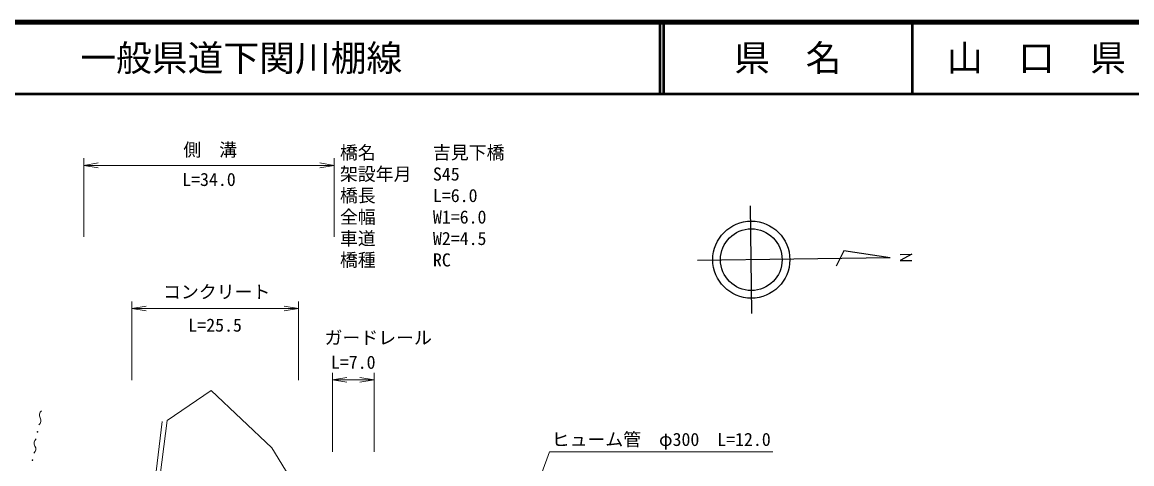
# Model space of a CAD drawing. Units: millimetres, scale not verified. Extents: x 40000 to 680000, y 20000 to 380000.
# Drawn here: x 208615 to 363711, y 318310 to 380000 of the extents above; entities that cross this region are included whole.
import ezdxf
from ezdxf.enums import TextEntityAlignment as Align

# ---------------------------------------------------------------- set-up
doc = ezdxf.new("R2010")
doc.units = ezdxf.units.MM
doc.header["$LTSCALE"] = 1000
for name, color, linetype, lineweight in [('M-BMK-SRVR', 3, 'Continuous', 25), ('M-STR-HTXT', 7, 'Continuous', 13), ('M-TTL', 2, 'Continuous', 140), ('M-TTL-LINE', 7, 'Continuous', 50), ('M-WORK', 1, 'Continuous', 13), ('引出線', 7, 'Continuous', 13)]:
    doc.layers.add(name, color=color, linetype=linetype, lineweight=lineweight)
doc.layers.add('M-TTL-TXT', color=7, linetype='Continuous')
doc.styles.add('ＭＳ ゴシック', font='')
doc.styles.get('ＭＳ ゴシック').set_extended_font_data('MS Gothic')

# ---------------------------------------------------------------- blocks, each defined once
blk = doc.blocks.new('open_arrow')
at = {"color": 0, "linetype": 'Continuous', "lineweight": -2}
blk.add_lwpolyline([(7.5, 1.25), (0, 0), (7.5, -1.25)], dxfattribs=at)

msp = doc.modelspace()

# ---------------------------------------------------------------- linework, layer by layer
at = {"layer": 'M-BMK-SRVR'}
for p, q in [((310622, 339284), (310427, 354366)), ((323438, 348070), (322389, 345901)), ((329915, 347076), (323438, 348070)), ((331311, 347564), (332974, 347586)), ((332974, 347586), (331318, 346702)), ((329915, 347076), (302984, 346727)), ((331318, 346702), (332986, 346732))]:
    msp.add_line(p, q, dxfattribs=at)
for radius in [5387, 4309]:
    msp.add_circle((310525, 346825), radius, dxfattribs=at)
at = {"layer": 'M-STR-HTXT'}
for p, q in [((217220, 350000), (217220, 361000)), ((217220, 360000), (252223, 360000)), ((252223, 350000), (252223, 361000)), ((223940, 330000), (223940, 341000)), ((223940, 340000), (247226, 340000)), ((247226, 330000), (247226, 341000)), ((251975, 320000), (251975, 331032)), ((257799, 320000), (257799, 331032)), ((251975, 330032), (257799, 330032))]:
    msp.add_line(p, q, dxfattribs=at)
at = {"layer": 'M-TTL'}
msp.add_line((680000, 380000), (40000, 380000), dxfattribs=at)
at = {"layer": 'M-TTL-LINE'}
for p, q in [((297750, 380000), (297750, 370000)), ((298250, 380000), (298250, 370000)), ((333000, 380000), (333000, 370000)), ((40000, 370000), (680000, 370000))]:
    msp.add_line(p, q, dxfattribs=at)
at = {"layer": 'M-WORK'}
for p, q in [((228889, 324371), (235051, 328541)), ((235051, 328541), (243505, 320558)), ((225363, 300736), (228184, 324206)), ((225807, 300652), (228889, 324371)), ((243505, 320558), (249608, 310537))]:
    msp.add_line(p, q, dxfattribs=at)
for centre in [(210761, 322762), (210041, 318827)]:
    msp.add_circle(centre, 50, dxfattribs=at)
for centre, start, end in [((211727, 325127), 126.03506, 213.24069), ((210514, 324332), 306.03506, 33.24069), ((211008, 321192), 126.03506, 213.24069), ((209795, 320397), 306.03506, 33.24069)]:
    msp.add_arc(centre, 725, start, end, dxfattribs=at)
at = {"layer": '引出線'}
msp.add_lwpolyline([(270424, 287501), (282307, 319967), (313557, 319967)], dxfattribs=at)

# ---------------------------------------------------------------- block references
at = {"layer": 'M-STR-HTXT', "xscale": 267, "yscale": 267}
for p in [(217220, 360000), (223940, 340000), (251975, 330032)]:
    msp.add_blockref('open_arrow', p, dxfattribs=at)
at = {"layer": 'M-STR-HTXT', "xscale": 267, "yscale": 267, "rotation": 180}
for p in [(252223, 360000), (247226, 340000), (257799, 330032)]:
    msp.add_blockref('open_arrow', p, dxfattribs=at)

# ---------------------------------------------------------------- texts
at = {"layer": 'M-STR-HTXT', "style": 'ＭＳ ゴシック'}
for s, p in [('側\u3000溝', (234894, 362181)), ('コンクリート', (235802, 342334)), ('ガードレール', (258379, 335929))]:
    msp.add_text(s, height=1833, dxfattribs=at).set_placement(p, align=Align.MIDDLE_CENTER)
for s, p in [('橋名', (253023, 361789)), ('吉見下橋', (266023, 361789)), ('架設年月', (253023, 358789)), ('S45', (266023, 358789)), ('橋長', (253023, 355789)), ('L=6.0', (266023, 355789)), ('全幅', (253023, 352789)), ('W1=6.0', (266023, 352789)), ('車道', (253023, 349789)), ('W2=4.5', (266023, 349789)), ('橋種', (253023, 346789)), ('RC', (266023, 346789))]:
    msp.add_text(s, height=1833, dxfattribs=at).set_placement(p, align=Align.MIDDLE_LEFT)
for s, p in [('L=34.0', (234721, 356569)), ('L=25.5', (235583, 336219)), ('L=7.0', (254887, 331032))]:
    msp.add_text(s, height=1833, dxfattribs=at).set_placement(p, align=Align.BOTTOM_CENTER)
at = {"layer": 'M-TTL-TXT', "style": 'ＭＳ ゴシック'}
msp.add_text('一般県道下関川棚線', height=3666, dxfattribs=at).set_placement((216734, 375000), align=Align.MIDDLE_LEFT)
for s, p in [('県\u3000名', (315625, 375000)), ('山\u3000口\u3000県', (350375, 375000))]:
    msp.add_text(s, height=3666, dxfattribs=at).set_placement(p, align=Align.MIDDLE_CENTER)
at = {"layer": '引出線', "style": 'ＭＳ ゴシック'}
msp.add_text('ヒューム管\u3000φ300\u3000L=12.0', height=1833, dxfattribs=at).set_placement((297932, 321717), align=Align.MIDDLE_CENTER)

doc.saveas('drawing.dxf')
